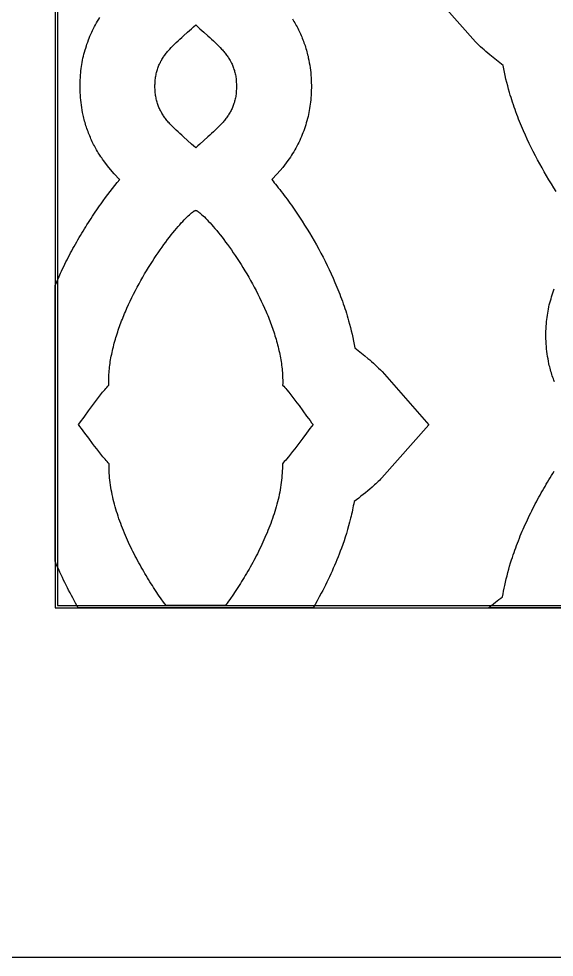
# Model space of a CAD drawing. Extents: x -242 to 227, y -355 to 350.
# Drawn here: x -99.9 to -42.7, y -213.3 to -113 of the extents above; entities that cross this region are included whole.
import ezdxf

# ---------------------------------------------------------------- set-up
doc = ezdxf.new("R2010")
doc.units = 0
doc.layers.add('Nível Padrão', color=1, linetype='CONTINUOUS')

msp = doc.modelspace()

# ---------------------------------------------------------------- linework, layer by layer
at = {"layer": 'Nível Padrão'}
for points in [[(-96, -176), (96, -176), (96, 176), (-96, 176), (-96, -176)], [(-95.73, -175.73), (95.73, -175.73), (95.73, 175.73), (-95.73, 175.73), (-95.73, -175.73)], [(-85.33, -120.24), (-85.33, -120.09), (-85.32, -119.95), (-85.31, -119.81), (-85.3, -119.67), (-85.29, -119.54), (-85.28, -119.4), (-85.26, -119.27), (-85.24, -119.14), (-85.21, -119.02), (-85.19, -118.89), (-85.16, -118.77), (-85.13, -118.65), (-85.1, -118.54), (-85.06, -118.42), (-85.02, -118.31), (-84.98, -118.2), (-84.94, -118.09), (-84.9, -117.98), (-84.85, -117.87), (-84.8, -117.77), (-84.75, -117.67), (-84.7, -117.56), (-84.64, -117.46), (-84.58, -117.36), (-84.52, -117.27), (-84.46, -117.17), (-84.4, -117.07), (-84.33, -116.98), (-84.26, -116.89), (-84.19, -116.79), (-84.12, -116.7), (-84.05, -116.61), (-83.98, -116.52), (-83.9, -116.43), (-83.82, -116.34), (-83.74, -116.25), (-83.58, -116.07), (-83.41, -115.9), (-83.23, -115.72), (-83.05, -115.55), (-82.86, -115.37), (-82.67, -115.19), (-82.47, -115.02), (-82.27, -114.83), (-81.85, -114.46), (-81.42, -114.08), (-81.19, -113.88), (-80.97, -113.67), (-80.75, -113.88), (-80.52, -114.08), (-80.09, -114.46), (-79.67, -114.83), (-79.47, -115.02), (-79.27, -115.19), (-79.08, -115.37), (-78.89, -115.55), (-78.71, -115.72), (-78.53, -115.9), (-78.36, -116.07), (-78.2, -116.25), (-78.12, -116.34), (-78.04, -116.43), (-77.96, -116.52), (-77.89, -116.61), (-77.82, -116.7), (-77.75, -116.79), (-77.68, -116.89), (-77.61, -116.98), (-77.54, -117.07), (-77.48, -117.17), (-77.42, -117.27), (-77.36, -117.36), (-77.3, -117.46), (-77.24, -117.56), (-77.19, -117.67), (-77.14, -117.77), (-77.09, -117.87), (-77.04, -117.98), (-77, -118.09), (-76.96, -118.2), (-76.92, -118.31), (-76.88, -118.42), (-76.84, -118.54), (-76.81, -118.65), (-76.78, -118.77), (-76.75, -118.89), (-76.73, -119.02), (-76.7, -119.14), (-76.68, -119.27), (-76.66, -119.4), (-76.65, -119.54), (-76.64, -119.67), (-76.63, -119.81), (-76.62, -119.95), (-76.62, -120.09), (-76.61, -120.24), (-76.62, -120.39), (-76.62, -120.53), (-76.63, -120.67), (-76.64, -120.81), (-76.65, -120.94), (-76.66, -121.08), (-76.68, -121.21), (-76.7, -121.33), (-76.73, -121.46), (-76.75, -121.58), (-76.78, -121.7), (-76.81, -121.82), (-76.84, -121.94), (-76.88, -122.06), (-76.92, -122.17), (-76.96, -122.28), (-77, -122.39), (-77.04, -122.5), (-77.09, -122.6), (-77.14, -122.71), (-77.19, -122.81), (-77.24, -122.91), (-77.3, -123.01), (-77.36, -123.11), (-77.42, -123.21), (-77.48, -123.31), (-77.54, -123.4), (-77.61, -123.5), (-77.68, -123.59), (-77.75, -123.69), (-77.82, -123.78), (-77.89, -123.87), (-77.96, -123.96), (-78.04, -124.05), (-78.12, -124.14), (-78.2, -124.23), (-78.36, -124.4), (-78.53, -124.58), (-78.71, -124.76), (-78.89, -124.93), (-79.08, -125.11), (-79.27, -125.28), (-79.47, -125.46), (-79.67, -125.64), (-80.09, -126.02), (-80.52, -126.4), (-80.75, -126.6), (-80.97, -126.81), (-81.19, -126.6), (-81.42, -126.4), (-81.85, -126.02), (-82.27, -125.64), (-82.47, -125.46), (-82.67, -125.28), (-82.86, -125.11), (-83.05, -124.93), (-83.23, -124.76), (-83.41, -124.58), (-83.58, -124.4), (-83.74, -124.23), (-83.82, -124.14), (-83.9, -124.05), (-83.98, -123.96), (-84.05, -123.87), (-84.12, -123.78), (-84.19, -123.69), (-84.26, -123.59), (-84.33, -123.5), (-84.4, -123.4), (-84.46, -123.31), (-84.52, -123.21), (-84.58, -123.11), (-84.64, -123.01), (-84.7, -122.91), (-84.75, -122.81), (-84.8, -122.71), (-84.85, -122.6), (-84.9, -122.5), (-84.94, -122.39), (-84.98, -122.28), (-85.02, -122.17), (-85.06, -122.06), (-85.1, -121.94), (-85.13, -121.82), (-85.16, -121.7), (-85.19, -121.58), (-85.21, -121.46), (-85.24, -121.33), (-85.26, -121.21), (-85.28, -121.08), (-85.29, -120.94), (-85.3, -120.81), (-85.31, -120.67), (-85.32, -120.53), (-85.33, -120.39), (-85.33, -120.24)], [(-77.8, -175.73), (-84.14, -175.73), (-84.4, -175.38), (-84.66, -175.01), (-84.93, -174.62), (-85.2, -174.23), (-85.47, -173.82), (-85.6, -173.61), (-85.73, -173.4), (-85.87, -173.19), (-86, -172.97), (-86.14, -172.76), (-86.27, -172.54), (-86.4, -172.31), (-86.53, -172.09), (-86.66, -171.86), (-86.8, -171.63), (-86.92, -171.4), (-87.05, -171.17), (-87.18, -170.93), (-87.31, -170.69), (-87.43, -170.45), (-87.55, -170.21), (-87.68, -169.97), (-87.8, -169.73), (-87.92, -169.48), (-88.03, -169.24), (-88.15, -168.99), (-88.26, -168.74), (-88.37, -168.49), (-88.48, -168.24), (-88.59, -167.99), (-88.69, -167.73), (-88.79, -167.48), (-88.89, -167.23), (-88.99, -166.97), (-89.08, -166.71), (-89.17, -166.46), (-89.26, -166.2), (-89.34, -165.94), (-89.42, -165.69), (-89.5, -165.43), (-89.57, -165.17), (-89.65, -164.91), (-89.71, -164.66), (-89.78, -164.4), (-89.84, -164.14), (-89.89, -163.88), (-89.95, -163.63), (-89.99, -163.37), (-90.04, -163.11), (-90.08, -162.86), (-90.11, -162.6), (-90.14, -162.35), (-90.17, -162.09), (-90.19, -161.84), (-90.21, -161.59), (-90.22, -161.34), (-90.23, -161.09), (-90.23, -160.84), (-90.23, -160.59), (-90.33, -160.48), (-90.44, -160.35), (-90.55, -160.23), (-90.66, -160.1), (-90.89, -159.83), (-91.11, -159.56), (-91.33, -159.28), (-91.55, -158.99), (-91.77, -158.7), (-91.99, -158.41), (-92.41, -157.85), (-92.81, -157.31), (-93, -157.06), (-93.18, -156.82), (-93.35, -156.6), (-93.51, -156.39), (-93.35, -156.19), (-93.19, -155.97), (-93.01, -155.73), (-92.82, -155.48), (-92.43, -154.94), (-92.01, -154.37), (-91.79, -154.08), (-91.58, -153.79), (-91.36, -153.5), (-91.14, -153.22), (-90.92, -152.94), (-90.7, -152.68), (-90.59, -152.55), (-90.48, -152.42), (-90.37, -152.3), (-90.26, -152.18), (-90.27, -151.99), (-90.27, -151.8), (-90.27, -151.61), (-90.26, -151.42), (-90.26, -151.22), (-90.24, -151.03), (-90.23, -150.84), (-90.22, -150.64), (-90.2, -150.45), (-90.18, -150.25), (-90.15, -150.05), (-90.12, -149.86), (-90.1, -149.66), (-90.06, -149.46), (-90.03, -149.27), (-89.99, -149.07), (-89.95, -148.87), (-89.91, -148.67), (-89.87, -148.47), (-89.82, -148.28), (-89.77, -148.08), (-89.72, -147.88), (-89.67, -147.68), (-89.62, -147.48), (-89.56, -147.28), (-89.5, -147.08), (-89.44, -146.89), (-89.38, -146.69), (-89.31, -146.49), (-89.25, -146.29), (-89.18, -146.09), (-89.11, -145.9), (-89.04, -145.7), (-88.97, -145.5), (-88.89, -145.31), (-88.81, -145.11), (-88.74, -144.92), (-88.66, -144.72), (-88.58, -144.53), (-88.49, -144.33), (-88.33, -143.95), (-88.15, -143.57), (-87.98, -143.19), (-87.79, -142.81), (-87.61, -142.44), (-87.42, -142.07), (-87.22, -141.7), (-87.03, -141.34), (-86.83, -140.98), (-86.63, -140.63), (-86.43, -140.28), (-86.22, -139.94), (-86.02, -139.61), (-85.81, -139.28), (-85.6, -138.95), (-85.4, -138.64), (-85.19, -138.33), (-84.98, -138.02), (-84.78, -137.73), (-84.57, -137.44), (-84.37, -137.16), (-84.17, -136.89), (-83.97, -136.62), (-83.78, -136.37), (-83.58, -136.12), (-83.4, -135.88), (-83.21, -135.65), (-83.03, -135.44), (-82.85, -135.23), (-82.68, -135.03), (-82.51, -134.84), (-82.35, -134.67), (-82.2, -134.5), (-82.05, -134.35), (-81.9, -134.2), (-81.77, -134.07), (-81.64, -133.96), (-81.52, -133.85), (-81.41, -133.76), (-81.3, -133.68), (-81.25, -133.64), (-81.2, -133.61), (-81.16, -133.58), (-81.12, -133.56), (-81.08, -133.54), (-81.04, -133.52), (-81, -133.5), (-80.97, -133.49), (-80.94, -133.5), (-80.9, -133.52), (-80.86, -133.54), (-80.82, -133.56), (-80.78, -133.58), (-80.74, -133.61), (-80.69, -133.64), (-80.64, -133.68), (-80.54, -133.76), (-80.42, -133.85), (-80.3, -133.96), (-80.17, -134.07), (-80.04, -134.2), (-79.89, -134.35), (-79.74, -134.5), (-79.59, -134.67), (-79.43, -134.84), (-79.26, -135.03), (-79.09, -135.23), (-78.91, -135.44), (-78.73, -135.65), (-78.54, -135.88), (-78.36, -136.12), (-78.16, -136.37), (-77.97, -136.62), (-77.77, -136.89), (-77.57, -137.16), (-77.37, -137.44), (-77.16, -137.73), (-76.96, -138.02), (-76.75, -138.33), (-76.55, -138.64), (-76.34, -138.95), (-76.13, -139.28), (-75.92, -139.61), (-75.72, -139.94), (-75.52, -140.28), (-75.31, -140.63), (-75.11, -140.98), (-74.91, -141.34), (-74.72, -141.7), (-74.52, -142.07), (-74.33, -142.44), (-74.15, -142.81), (-73.97, -143.19), (-73.79, -143.57), (-73.61, -143.95), (-73.45, -144.33), (-73.36, -144.53), (-73.28, -144.72), (-73.2, -144.92), (-73.13, -145.11), (-73.05, -145.31), (-72.97, -145.5), (-72.9, -145.7), (-72.83, -145.9), (-72.76, -146.09), (-72.69, -146.29), (-72.63, -146.49), (-72.56, -146.69), (-72.5, -146.89), (-72.44, -147.08), (-72.38, -147.28), (-72.32, -147.48), (-72.27, -147.68), (-72.22, -147.88), (-72.17, -148.08), (-72.12, -148.28), (-72.07, -148.47), (-72.03, -148.67), (-71.99, -148.87), (-71.95, -149.07), (-71.91, -149.27), (-71.88, -149.46), (-71.84, -149.66), (-71.82, -149.86), (-71.79, -150.05), (-71.76, -150.25), (-71.74, -150.45), (-71.72, -150.64), (-71.71, -150.84), (-71.7, -151.03), (-71.69, -151.22), (-71.68, -151.42), (-71.67, -151.61), (-71.67, -151.8), (-71.67, -151.99), (-71.68, -152.18), (-71.57, -152.3), (-71.46, -152.42), (-71.35, -152.55), (-71.24, -152.68), (-71.02, -152.94), (-70.8, -153.22), (-70.58, -153.5), (-70.36, -153.79), (-70.15, -154.08), (-69.93, -154.37), (-69.51, -154.94), (-69.12, -155.48), (-68.93, -155.73), (-68.75, -155.97), (-68.59, -156.19), (-68.43, -156.39), (-68.59, -156.6), (-68.76, -156.82), (-68.94, -157.06), (-69.13, -157.31), (-69.53, -157.85), (-69.95, -158.41), (-70.17, -158.7), (-70.39, -158.99), (-70.61, -159.28), (-70.83, -159.56), (-71.05, -159.83), (-71.28, -160.1), (-71.39, -160.23), (-71.5, -160.35), (-71.61, -160.48), (-71.71, -160.59), (-71.71, -160.84), (-71.71, -161.09), (-71.72, -161.34), (-71.73, -161.59), (-71.75, -161.84), (-71.77, -162.09), (-71.8, -162.35), (-71.83, -162.6), (-71.86, -162.85), (-71.9, -163.11), (-71.95, -163.37), (-71.99, -163.62), (-72.05, -163.88), (-72.1, -164.14), (-72.16, -164.39), (-72.23, -164.65), (-72.29, -164.91), (-72.36, -165.17), (-72.44, -165.42), (-72.52, -165.68), (-72.6, -165.94), (-72.68, -166.19), (-72.77, -166.45), (-72.86, -166.71), (-72.95, -166.96), (-73.05, -167.22), (-73.15, -167.47), (-73.25, -167.72), (-73.35, -167.98), (-73.46, -168.23), (-73.57, -168.48), (-73.68, -168.73), (-73.79, -168.98), (-73.9, -169.23), (-74.02, -169.47), (-74.14, -169.72), (-74.26, -169.96), (-74.38, -170.2), (-74.5, -170.44), (-74.63, -170.68), (-74.76, -170.92), (-74.88, -171.15), (-75.01, -171.39), (-75.14, -171.62), (-75.27, -171.85), (-75.4, -172.08), (-75.53, -172.3), (-75.67, -172.53), (-75.8, -172.75), (-75.93, -172.97), (-76.07, -173.18), (-76.2, -173.39), (-76.34, -173.61), (-76.47, -173.81), (-76.74, -174.22), (-77.01, -174.62), (-77.27, -175), (-77.54, -175.38), (-77.8, -175.73)]]:
    msp.add_lwpolyline(points, close=True, dxfattribs=at)
for points in [[(-42.44, -131.48), (-42.7, -131.07), (-42.96, -130.65), (-43.22, -130.23), (-43.47, -129.8), (-43.72, -129.38), (-43.96, -128.95), (-44.2, -128.52), (-44.44, -128.09), (-44.67, -127.65), (-44.89, -127.21), (-45.11, -126.77), (-45.33, -126.33), (-45.54, -125.88), (-45.74, -125.44), (-45.94, -124.99), (-46.05, -124.74), (-46.16, -124.49), (-46.26, -124.24), (-46.36, -123.98), (-46.46, -123.73), (-46.56, -123.48), (-46.66, -123.23), (-46.75, -122.97), (-46.84, -122.71), (-46.93, -122.46), (-47.02, -122.2), (-47.11, -121.94), (-47.19, -121.69), (-47.27, -121.43), (-47.35, -121.17), (-47.43, -120.91), (-47.53, -120.55), (-47.63, -120.18), (-47.72, -119.82), (-47.81, -119.46), (-47.89, -119.09), (-47.97, -118.72), (-48.04, -118.36), (-48.11, -117.99), (-48.47, -117.71), (-48.83, -117.43), (-49.19, -117.14), (-49.55, -116.85), (-49.75, -116.69), (-49.95, -116.52), (-50.14, -116.35), (-50.33, -116.18), (-50.52, -116), (-50.71, -115.83), (-50.89, -115.65), (-51.07, -115.46), (-56.09, -109.78)], [(-70.64, -113.01), (-70.55, -113.15), (-70.47, -113.29), (-70.38, -113.44), (-70.3, -113.58), (-70.22, -113.73), (-70.14, -113.88), (-70.06, -114.03), (-69.99, -114.18), (-69.92, -114.33), (-69.84, -114.48), (-69.78, -114.63), (-69.71, -114.79), (-69.64, -114.94), (-69.58, -115.1), (-69.52, -115.25), (-69.46, -115.41), (-69.4, -115.57), (-69.34, -115.72), (-69.29, -115.88), (-69.24, -116.04), (-69.19, -116.2), (-69.14, -116.36), (-69.1, -116.53), (-69.05, -116.69), (-69.01, -116.85), (-68.97, -117.01), (-68.94, -117.18), (-68.88, -117.44), (-68.83, -117.71), (-68.79, -117.97), (-68.75, -118.24), (-68.71, -118.51), (-68.68, -118.77), (-68.66, -119.04), (-68.64, -119.31), (-68.63, -119.58), (-68.62, -119.85), (-68.61, -120.12), (-68.61, -120.38), (-68.62, -120.65), (-68.63, -120.92), (-68.64, -121.19), (-68.66, -121.46), (-68.68, -121.69), (-68.7, -121.91), (-68.73, -122.14), (-68.76, -122.36), (-68.8, -122.59), (-68.84, -122.81), (-68.88, -123.03), (-68.92, -123.25), (-68.97, -123.47), (-69.03, -123.69), (-69.09, -123.91), (-69.15, -124.13), (-69.21, -124.34), (-69.28, -124.56), (-69.35, -124.77), (-69.43, -124.98), (-69.51, -125.19), (-69.59, -125.4), (-69.67, -125.61), (-69.76, -125.82), (-69.86, -126.02), (-69.95, -126.23), (-70.05, -126.43), (-70.16, -126.63), (-70.27, -126.83), (-70.38, -127.03), (-70.49, -127.22), (-70.61, -127.42), (-70.73, -127.61), (-70.85, -127.8), (-70.98, -127.98), (-71.11, -128.17), (-71.67, -128.9), (-72.27, -129.6), (-72.84, -130.2), (-72.85, -130.21), (-72.71, -130.37), (-72.58, -130.54), (-72.44, -130.7), (-72.31, -130.87), (-72.15, -131.07), (-71.99, -131.28), (-71.83, -131.48), (-71.67, -131.69), (-71.51, -131.89), (-71.36, -132.1), (-71.2, -132.31), (-71.05, -132.52), (-70.9, -132.73), (-70.75, -132.94), (-70.6, -133.16), (-70.45, -133.37), (-70.3, -133.59), (-70.15, -133.8), (-70.01, -134.02), (-69.87, -134.23), (-69.59, -134.65), (-69.33, -135.07), (-69.06, -135.49), (-68.81, -135.91), (-68.55, -136.33), (-68.31, -136.76), (-68.06, -137.19), (-67.82, -137.63), (-67.59, -138.06), (-67.36, -138.5), (-67.14, -138.94), (-66.92, -139.39), (-66.7, -139.83), (-66.49, -140.28), (-66.29, -140.73), (-66.09, -141.19), (-65.98, -141.44), (-65.88, -141.69), (-65.78, -141.94), (-65.67, -142.19), (-65.58, -142.45), (-65.48, -142.7), (-65.39, -142.96), (-65.29, -143.21), (-65.2, -143.47), (-65.11, -143.73), (-65.03, -143.99), (-64.94, -144.25), (-64.86, -144.5), (-64.78, -144.76), (-64.7, -145.03), (-64.63, -145.29), (-64.53, -145.65), (-64.43, -146.01), (-64.35, -146.37), (-64.26, -146.73), (-64.18, -147.1), (-64.11, -147.46), (-64.04, -147.83), (-63.98, -148.2), (-63.62, -148.47), (-63.27, -148.75), (-62.91, -149.03), (-62.56, -149.32), (-62.37, -149.48), (-62.17, -149.65), (-61.98, -149.82), (-61.79, -149.99), (-61.6, -150.17), (-61.42, -150.35), (-61.23, -150.53), (-61.05, -150.71), (-56.06, -156.42), (-61.08, -162.1), (-61.21, -162.23), (-61.33, -162.36), (-61.46, -162.48), (-61.59, -162.6), (-61.72, -162.73), (-61.85, -162.85), (-61.99, -162.97), (-62.12, -163.08), (-62.36, -163.28), (-62.59, -163.48), (-62.83, -163.68), (-63.07, -163.87), (-63.31, -164.06), (-63.55, -164.25), (-63.8, -164.44), (-64.05, -164.63), (-64.08, -164.85), (-64.13, -165.07), (-64.17, -165.3), (-64.21, -165.52), (-64.26, -165.74), (-64.31, -165.96), (-64.36, -166.19), (-64.42, -166.41), (-64.52, -166.81), (-64.63, -167.22), (-64.75, -167.62), (-64.87, -168.03), (-64.99, -168.43), (-65.12, -168.83), (-65.26, -169.23), (-65.4, -169.62), (-65.52, -169.93), (-65.64, -170.24), (-65.76, -170.54), (-65.88, -170.85), (-66.01, -171.15), (-66.14, -171.46), (-66.27, -171.76), (-66.4, -172.06), (-66.54, -172.36), (-66.67, -172.66), (-66.81, -172.96), (-66.96, -173.25), (-67.1, -173.55), (-67.25, -173.84), (-67.4, -174.13), (-67.55, -174.43), (-67.77, -174.82), (-67.98, -175.22), (-68.2, -175.61), (-68.42, -176), (-93.52, -176), (-93.67, -175.73), (-93.82, -175.47), (-93.97, -175.2), (-94.12, -174.93), (-94.26, -174.66), (-94.4, -174.39), (-94.55, -174.11), (-94.68, -173.84), (-94.82, -173.57), (-94.96, -173.29), (-95.09, -173.02), (-95.22, -172.74), (-95.35, -172.46), (-95.48, -172.18), (-95.61, -171.9), (-95.73, -171.62), (-95.87, -171.31), (-96, -171), (-96, -171), (-96, -141.54), (-95.86, -141.21), (-95.72, -140.88), (-95.57, -140.55), (-95.42, -140.22), (-95.31, -139.98), (-95.19, -139.73), (-95.07, -139.49), (-94.96, -139.25), (-94.84, -139.01), (-94.71, -138.77), (-94.59, -138.53), (-94.47, -138.29), (-94.34, -138.05), (-94.22, -137.81), (-94.09, -137.58), (-93.96, -137.34), (-93.83, -137.11), (-93.69, -136.87), (-93.56, -136.64), (-93.43, -136.41), (-93.29, -136.17), (-93.15, -135.94), (-93.01, -135.71), (-92.87, -135.48), (-92.73, -135.25), (-92.59, -135.03), (-92.44, -134.8), (-92.3, -134.57), (-92.15, -134.35), (-92, -134.12), (-91.85, -133.9), (-91.7, -133.67), (-91.55, -133.45), (-91.4, -133.23), (-91.24, -133.01), (-91.08, -132.79), (-90.85, -132.46), (-90.61, -132.13), (-90.36, -131.8), (-90.12, -131.48), (-89.86, -131.16), (-89.61, -130.84), (-89.35, -130.53), (-89.09, -130.21), (-89.1, -130.2), (-89.67, -129.6), (-90.27, -128.9), (-90.83, -128.17), (-90.93, -128.03), (-91.02, -127.89), (-91.12, -127.76), (-91.21, -127.61), (-91.3, -127.47), (-91.39, -127.33), (-91.47, -127.19), (-91.56, -127.04), (-91.64, -126.89), (-91.72, -126.75), (-91.8, -126.6), (-91.88, -126.45), (-91.95, -126.3), (-92.02, -126.15), (-92.1, -126), (-92.17, -125.85), (-92.23, -125.69), (-92.3, -125.54), (-92.36, -125.38), (-92.42, -125.23), (-92.48, -125.07), (-92.54, -124.91), (-92.6, -124.75), (-92.65, -124.6), (-92.7, -124.44), (-92.75, -124.28), (-92.8, -124.11), (-92.84, -123.95), (-92.89, -123.79), (-92.93, -123.63), (-92.97, -123.46), (-93.01, -123.3), (-93.06, -123.04), (-93.11, -122.77), (-93.15, -122.51), (-93.19, -122.24), (-93.23, -121.97), (-93.26, -121.7), (-93.28, -121.44), (-93.3, -121.17), (-93.31, -120.9), (-93.32, -120.63), (-93.33, -120.36), (-93.33, -120.09), (-93.32, -119.83), (-93.31, -119.56), (-93.3, -119.29), (-93.28, -119.02), (-93.26, -118.79), (-93.24, -118.57), (-93.21, -118.34), (-93.18, -118.12), (-93.14, -117.89), (-93.1, -117.67), (-93.06, -117.45), (-93.02, -117.23), (-92.97, -117.01), (-92.91, -116.79), (-92.85, -116.57), (-92.79, -116.35), (-92.73, -116.14), (-92.66, -115.92), (-92.59, -115.71), (-92.51, -115.5), (-92.43, -115.28), (-92.35, -115.07), (-92.27, -114.87), (-92.18, -114.66), (-92.08, -114.45), (-91.99, -114.25), (-91.89, -114.05), (-91.78, -113.85), (-91.67, -113.65), (-91.56, -113.45), (-91.45, -113.26), (-91.33, -113.06), (-91.21, -112.87)], [(-42.63, -151.82), (-42.69, -151.66), (-42.75, -151.51), (-42.81, -151.35), (-42.86, -151.19), (-42.91, -151.03), (-42.96, -150.87), (-43.01, -150.71), (-43.05, -150.55), (-43.1, -150.38), (-43.14, -150.22), (-43.18, -150.06), (-43.22, -149.89), (-43.27, -149.63), (-43.32, -149.36), (-43.36, -149.1), (-43.4, -148.83), (-43.44, -148.57), (-43.47, -148.3), (-43.49, -148.03), (-43.51, -147.76), (-43.53, -147.49), (-43.54, -147.23), (-43.54, -146.96), (-43.54, -146.69), (-43.54, -146.42), (-43.52, -146.15), (-43.51, -145.88), (-43.49, -145.61), (-43.47, -145.39), (-43.45, -145.16), (-43.42, -144.93), (-43.39, -144.71), (-43.35, -144.49), (-43.31, -144.26), (-43.27, -144.04), (-43.23, -143.82), (-43.18, -143.6), (-43.12, -143.38), (-43.07, -143.16), (-43, -142.95), (-42.94, -142.73), (-42.87, -142.52), (-42.8, -142.3), (-42.72, -142.09), (-42.65, -141.88)], [(-12.67, -176), (-49.69, -176), (-49.5, -175.84), (-49.32, -175.69), (-49.13, -175.54), (-48.94, -175.39), (-48.75, -175.24), (-48.56, -175.09), (-48.37, -174.94), (-48.17, -174.79), (-48.12, -174.49), (-48.07, -174.19), (-48.01, -173.89), (-47.95, -173.59), (-47.87, -173.24), (-47.79, -172.89), (-47.7, -172.55), (-47.61, -172.21), (-47.52, -171.86), (-47.42, -171.52), (-47.32, -171.18), (-47.21, -170.84), (-47.13, -170.59), (-47.04, -170.33), (-46.95, -170.07), (-46.86, -169.82), (-46.77, -169.56), (-46.68, -169.31), (-46.58, -169.06), (-46.48, -168.81), (-46.38, -168.55), (-46.28, -168.3), (-46.18, -168.05), (-46.07, -167.8), (-45.97, -167.56), (-45.86, -167.31), (-45.75, -167.06), (-45.63, -166.82), (-45.52, -166.57), (-45.4, -166.33), (-45.29, -166.09), (-45.17, -165.84), (-45.05, -165.6), (-44.93, -165.36), (-44.8, -165.12), (-44.68, -164.88), (-44.55, -164.65), (-44.43, -164.41), (-44.3, -164.17), (-44.17, -163.94), (-44.04, -163.7), (-43.91, -163.47), (-43.77, -163.23), (-43.64, -163), (-43.5, -162.77), (-43.36, -162.54), (-43.22, -162.31), (-43.08, -162.08), (-42.94, -161.85), (-42.8, -161.62), (-42.65, -161.39)], [(-112.41, -213.33), (112.41, -213.33)]]:
    msp.add_lwpolyline(points, dxfattribs=at)

doc.saveas('drawing.dxf')
